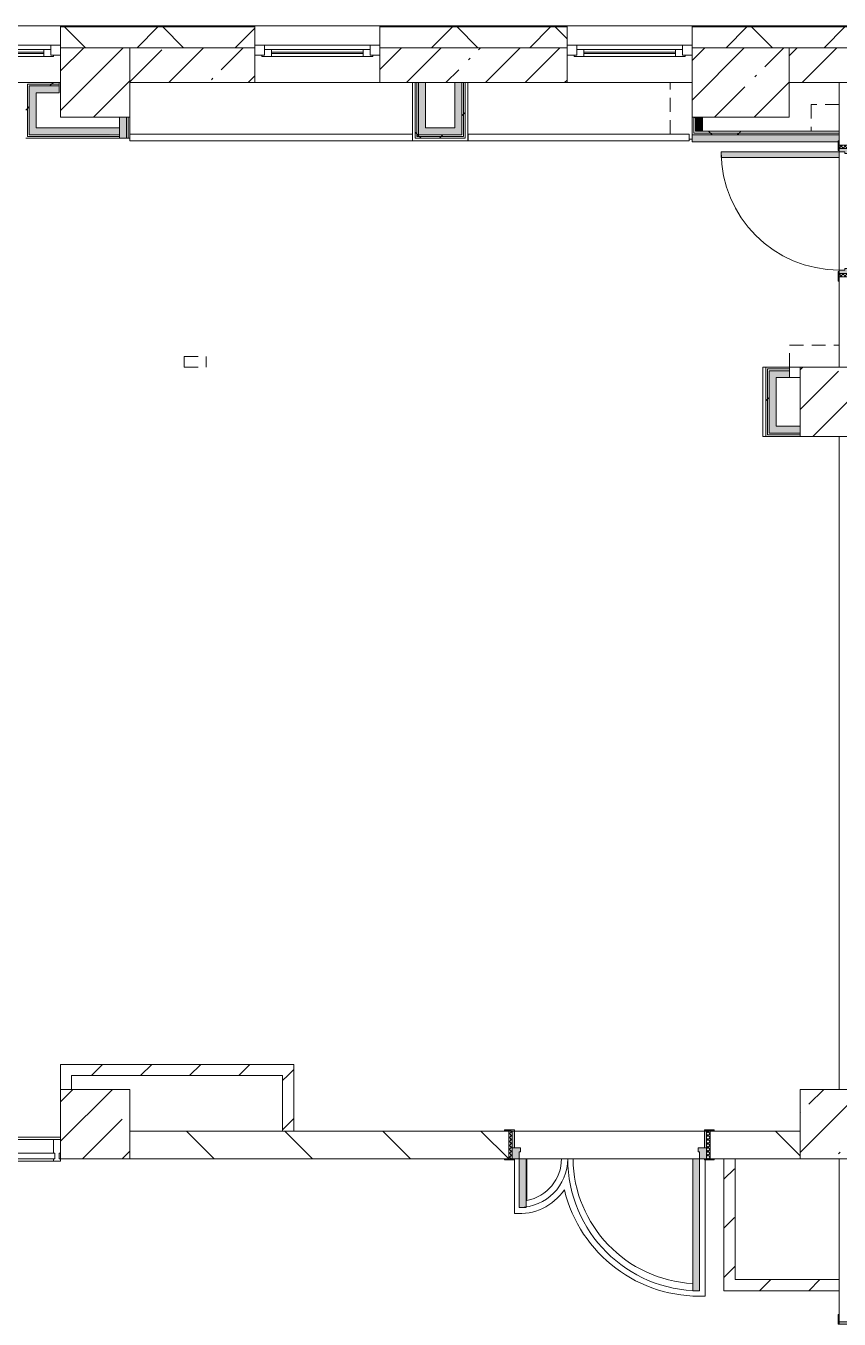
# Model space of a CAD drawing. Header units: millimetres. Extents: x 35092 to 251863, y -8553 to 29549.
# Drawn here: x 240203 to 246063, y 12246 to 21558 of the extents above; entities that cross this region are included whole.
import ezdxf

# ---------------------------------------------------------------- set-up
doc = ezdxf.new("R2010")
doc.units = ezdxf.units.MM
doc.linetypes.add('200_ШТРИХ__ш1_п0_6_', pattern=[160, 100, -60])
for name, color, linetype, lineweight in [('A-DETL-MBND-1', 7, '200_ШТРИХ__ш1_п0_6_', 9), ('A-GLAZ-2', 7, 'Continuous', 5), ('A-GLAZ-CURT-2', 7, 'Continuous', 5), ('A-GLAZ-CWMG-2', 7, 'Continuous', 5), ('A-WALL', 7, 'Continuous', 9), ('A-WALL-2', 7, 'Continuous', 5), ('I-WALL-3', 7, 'Continuous', 5), ('S-COLS-1', 7, 'Continuous', 5)]:
    doc.layers.add(name, color=color, linetype=linetype, lineweight=lineweight)
for name, color, linetype, lineweight, true_color in [('A-DOOR-2', 7, 'Continuous', 5, 0xaaaaaa), ('A-DOOR-3', 7, 'Continuous', 5, 0xe2e2e2), ('A-DOOR-FRAM-3', 7, 'Continuous', 5, 0xe2e2e2), ('A-DOOR-FRAM-4', 7, 'Continuous', 5, 0xaaaaaa), ('A-FLOR-1', 7, 'Continuous', 5, 0xaaaaaa), ('I-WALL-1', 7, 'Continuous', 5, 0xe7e7e7), ('I-WALL-2', 7, 'Continuous', 9, 0xe7e7e7)]:
    doc.layers.add(name, color=color, linetype=linetype, lineweight=lineweight, true_color=true_color)
pattern_1 = [(45, (124853, 0), (-285.1231, 285.1231), []), (45, (125138.1, 0), (-285.1231, 285.1231), [504.031, -100.806, 16.764, -84.042])]
pattern_2 = [(45, (124852.98, 0), (-176.7767, 176.7767), [])]
pattern_3 = [(45, (124853, 0), (-530.33, 530.33), []), (135, (124853, 0), (-530.33, -530.33), [])]

# ---------------------------------------------------------------- blocks, each defined once
blk = doc.blocks.new('110_Дверь_СКБ_2Ст - Д-1_л_Лестничная клетка EIS60 2-32142534-2_2_2_птичка')
at = {"layer": 'A-DOOR-3'}
for points in [[(662.5, 938), (662.5, 1010), (612.5, 1010), (613.3, 110), (662.5, 110), (662.5, 823.5)], [(-587.5, 510), (-637.5, 510), (-637.5, 110), (-587.5, 110), (-587.5, 504.6)], [(712.5, -110), (712.5, 30), (697.5, 30), (697.5, -110)]]:
    blk.add_hatch(color=256, dxfattribs=at).paths.add_polyline_path(points)
h = blk.add_hatch(color=256, dxfattribs=at)
h.paths.add_polyline_path([(712.5, 30), (712.5, 110), (662.5, 110), (662.5, 60), (652.5, 60), (652.5, 30), (697.5, 30)])
h.paths.add_polyline_path([(-627.5, 60), (-637.5, 60), (-637.5, 110), (-687.5, 106.2), (-687.5, 30), (-627.5, 30)])
at = {"layer": 'A-DOOR-FRAM-3'}
for points in [[(-672.5, 112.8), (-672.5, 118), (-742.5, 118), (-742.5, 110), (-672.5, 110)], [(767.5, 118), (697.5, 118), (703.3, 110), (767.5, 110)], [(-672.5, 30), (-687.5, 30), (-687.5, -110), (-672.5, -110), (-672.5, 22.9)], [(-672.5, -110), (-742.5, -110), (-742.5, -118), (-672.5, -118)], [(767.5, -110), (697.5, -110), (697.5, -118), (767.5, -118)]]:
    blk.add_hatch(color=256, dxfattribs=at).paths.add_polyline_path(points)
at = {"layer": 'A-DOOR-2'}
for p, q in [((662.5, 1010), (612.5, 1010)), ((612.5, 1010), (612.5, 110)), ((662.5, 110), (662.5, 1010)), ((-637.5, 510), (-637.5, 110)), ((-587.5, 510), (-637.5, 510)), ((-587.5, 110), (-587.5, 510)), ((-637.5, 110), (-587.5, 110)), ((612.5, 110), (662.5, 110))]:
    blk.add_line(p, q, dxfattribs=at)
for centre, radius, start, end in [((662.5, 110), 900, 90, 180), ((-637.5, 110), 400, 360, 90)]:
    blk.add_arc(centre, radius, start, end, dxfattribs=at)
at = {"layer": 'A-DOOR-FRAM-4'}
for p, q in [((-672.5, 118), (-742.5, 118)), ((-742.5, 118), (-742.5, 110)), ((-742.5, 110), (-672.5, 110)), ((-637.5, 110), (-687.5, 110)), ((-687.5, 110), (-687.5, 30)), ((-672.5, 110), (-672.5, 118)), ((-637.5, 60), (-637.5, 110)), ((662.5, 110), (662.5, 60)), ((712.5, 110), (662.5, 110)), ((767.5, 118), (697.5, 118)), ((697.5, 118), (697.5, 110)), ((697.5, 110), (767.5, 110)), ((712.5, 30), (712.5, 110)), ((767.5, 110), (767.5, 118)), ((-687.5, 30), (-627.5, 30)), ((-672.5, 30), (-687.5, 30)), ((-687.5, 30), (-687.5, -110)), ((-672.5, -110), (-672.5, 30)), ((-627.5, 60), (-637.5, 60)), ((-627.5, 30), (-627.5, 60)), ((662.5, 60), (652.5, 60)), ((652.5, 60), (652.5, 30)), ((652.5, 30), (712.5, 30)), ((712.5, 30), (697.5, 30)), ((697.5, 30), (697.5, -110)), ((712.5, -110), (712.5, 30)), ((-672.5, -110), (-742.5, -110)), ((-742.5, -110), (-742.5, -118)), ((-742.5, -118), (-672.5, -118)), ((-687.5, -110), (-672.5, -110)), ((-672.5, -118), (-672.5, -110)), ((697.5, -110), (712.5, -110)), ((767.5, -110), (697.5, -110)), ((697.5, -110), (697.5, -118)), ((697.5, -118), (767.5, -118)), ((767.5, -118), (767.5, -110))]:
    blk.add_line(p, q, dxfattribs=at)
blk = doc.blocks.new('120_Окно_СКБ_1Ст - 120_Окно_СКБ_1Ст 900х2500_h_ с форточкой-V300-2_2_2_птичка')
at = {"layer": 'A-GLAZ-2'}
for p, q in [((-450, -127), (-450, -57)), ((-450, -57), (-380, -57)), ((450, -57), (-450, -57)), ((-380, -57), (-380, -127)), ((380, -87), (-380, -87)), ((-380, -87), (-380, -127)), ((-330, -137), (-330, -87)), ((330, -137), (330, -87)), ((380, -127), (380, -57)), ((380, -57), (450, -57)), ((380, -127), (380, -87)), ((450, -57), (450, -127)), ((-380, -127), (-450, -127)), ((-450, -127), (-400, -127)), ((-380, -127), (-400, -127)), ((-400, -127), (-400, -137)), ((-400, -137), (400, -137)), ((400, -137), (-400, -137)), ((-330, -107), (330, -107)), ((330, -117), (-330, -117)), ((450, -127), (380, -127)), ((400, -127), (380, -127)), ((400, -127), (449.8, -127)), ((400, -137), (400, -127))]:
    blk.add_line(p, q, dxfattribs=at)
blk = doc.blocks.new('110_Дверь_СКБ_1Ст_Внутренняя1 - Д-8 950x2100h_охрана-V314-2_2_2_птичка')
at = {"layer": 'A-DOOR-2'}
h = blk.add_hatch(dxfattribs=at)
h.set_pattern_fill('FP_102', color=256, style=0, pattern_type=2)
h.set_pattern_definition([(135, (1826.41, 164.685), (-14.14214, -14.14214), []), (225, (1826.41, 164.685), (14.14214, -14.14214), [])])
h.paths.add_polyline_path([(462.5, -32.9), (462.5, -100), (487.5, -100), (487.5, 100), (462.5, 100), (462.5, 84.3)])
at = {"layer": 'A-DOOR-3'}
h = blk.add_hatch(color=256, dxfattribs=at)
h.paths.add_polyline_path([(-437.5, 100), (-437.5, 20), (-402.5, 20), (-402.5, 60), (-412.5, 60), (-412.5, 100), (-422.5, 100)])
h.paths.add_polyline_path([(427.5, 44), (427.5, 20), (462.5, 20), (462.5, 100), (437.5, 100), (437.5, 60), (427.5, 60)])
at = {"layer": 'A-DOOR-FRAM-3'}
for points in [[(397.5, 950), (397.5, 100), (437.5, 100), (437.5, 950)], [(-492.5, 100), (-422.5, 100), (-422.5, 108), (-492.5, 108)], [(447.5, 100), (517.5, 100), (517.5, 108), (447.5, 108)], [(-437.5, -32.9), (-437.5, -100), (-422.5, -100), (-422.5, 20), (-437.5, 20)], [(447.5, -32.9), (447.5, -100), (462.5, -100), (462.5, 20), (447.5, 20)], [(-492.5, -108), (-422.5, -108), (-422.5, -100), (-492.5, -100)], [(447.5, -100), (447.5, -108), (517.5, -108), (517.5, -100), (462.5, -100)]]:
    blk.add_hatch(color=256, dxfattribs=at).paths.add_polyline_path(points)
at = {"layer": 'A-DOOR-FRAM-4'}
h = blk.add_hatch(dxfattribs=at)
h.set_pattern_fill('FP_103', color=256, style=0, pattern_type=2)
h.set_pattern_definition([(45, (-296.384, 164.685), (-14.1421, 14.1421), []), (135, (-296.384, 164.685), (-14.1421, -14.1421), [])])
h.paths.add_polyline_path([(-462.5, -32.9), (-462.5, -100), (-437.5, -100), (-437.5, 100), (-462.5, 100)])
at = {"layer": 'A-DOOR-2'}
for p, q in [((437.5, 950), (397.5, 950)), ((397.5, 950), (397.5, 100)), ((437.5, 100), (437.5, 950)), ((397.5, 100), (437.5, 100))]:
    blk.add_line(p, q, dxfattribs=at)
blk.add_arc((437.5, 100), 850, 90, 180, dxfattribs=at)
at = {"layer": 'A-DOOR-FRAM-4'}
for p, q in [((-422.5, 108), (-492.5, 108)), ((-492.5, 108), (-492.5, 100)), ((-492.5, 100), (-422.5, 100)), ((-437.5, 100), (-462.5, 100)), ((-462.5, 100), (-462.5, -100)), ((-412.5, 100), (-437.5, 100)), ((-437.5, 100), (-437.5, 20)), ((-437.5, -100), (-437.5, 100)), ((-422.5, 100), (-437.5, 100)), ((-437.5, 100), (-437.5, 99)), ((-437.5, 99), (-422.5, 99)), ((-422.5, 100), (-422.5, 108)), ((-422.5, 99), (-422.5, 100)), ((-412.5, 60), (-412.5, 100)), ((437.5, 100), (437.5, 60)), ((462.5, 100), (437.5, 100)), ((517.5, 108), (447.5, 108)), ((447.5, 108), (447.5, 100)), ((462.5, 100), (447.5, 100)), ((447.5, 100), (447.5, 99)), ((447.5, 100), (517.5, 100)), ((447.5, 99), (462.5, 99)), ((462.5, 20), (462.5, 100)), ((487.5, 100), (462.5, 100)), ((462.5, 100), (462.5, -100)), ((462.5, 99), (462.5, 100)), ((487.5, -100), (487.5, 100)), ((517.5, 100), (517.5, 108)), ((-437.5, 20), (-402.5, 20)), ((-422.5, 20), (-437.5, 20)), ((-437.5, 20), (-437.5, -100)), ((-422.5, -100), (-422.5, 20)), ((-402.5, 60), (-412.5, 60)), ((-402.5, 20), (-402.5, 60)), ((437.5, 60), (427.5, 60)), ((427.5, 60), (427.5, 20)), ((427.5, 20), (462.5, 20)), ((462.5, 20), (447.5, 20)), ((447.5, 20), (447.5, -100)), ((462.5, -100), (462.5, 20)), ((-422.5, -100), (-492.5, -100)), ((-492.5, -100), (-492.5, -108)), ((-492.5, -108), (-422.5, -108)), ((-462.5, -100), (-437.5, -100)), ((-437.5, -100), (-422.5, -100)), ((-422.5, -108), (-422.5, -100)), ((447.5, -100), (462.5, -100)), ((517.5, -100), (447.5, -100)), ((447.5, -100), (447.5, -108)), ((447.5, -108), (517.5, -108)), ((462.5, -100), (487.5, -100)), ((517.5, -108), (517.5, -100))]:
    blk.add_line(p, q, dxfattribs=at)
blk = doc.blocks.new('120_Окно_СКБ_2Ст_Фрамуга сверху - 120_Окно_СКБ_2Ст_2300х2500_h_ ДОО-V321-2_2_2_птичка')
at = {"layer": 'A-GLAZ-2'}
for p, q in [((-1150, -127), (-1150, -57)), ((-1150, -57), (-1080, -57)), ((1150, -57), (-1150, -57)), ((-1080, -57), (-1080, -127)), ((-1080, -57), (1080, -57)), ((520, -87), (-1080, -87)), ((-1080, -87), (-1080, -127)), ((-1030, -137), (-1030, -87)), ((470, -137), (470, -87)), ((520, -127), (520, -57)), ((520, -57), (590, -57)), ((520, -127), (520, -87)), ((590, -57), (590, -127)), ((1080, -87), (590, -87)), ((590, -87), (590, -127)), ((640, -137), (640, -87)), ((1030, -137), (1030, -87)), ((1080, -127), (1080, -57)), ((1080, -57), (1150, -57)), ((1080, -127), (1080, -87)), ((1150, -57), (1150, -127)), ((-1080, -127), (-1150, -127)), ((-1150, -127), (-1100, -127)), ((-1080, -127), (-1100, -127)), ((-1100, -127), (-1100, -137)), ((-1100, -137), (540, -137)), ((540, -137), (-1100, -137)), ((-1030, -107), (470, -107)), ((470, -117), (-1030, -117)), ((590, -127), (520, -127)), ((540, -127), (520, -127)), ((540, -127), (570, -127)), ((540, -127), (570, -127)), ((540, -137), (540, -127)), ((590, -127), (570, -127)), ((570, -127), (570, -137)), ((570, -137), (1100, -137)), ((1100, -137), (570, -137)), ((640, -107), (1030, -107)), ((1030, -117), (640, -117)), ((1150, -127), (1080, -127)), ((1100, -127), (1080, -127)), ((1100, -127), (1150, -127)), ((1100, -137), (1100, -127))]:
    blk.add_line(p, q, dxfattribs=at)
blk = doc.blocks.new('120_Окно_СКБ_1Ст - 120_Окно_СКБ_1Ст 900х2500_h_ с форточкой-22877787-2_2_2_птичка')
at = {"layer": 'A-GLAZ-2'}
for p, q in [((-450, -127), (-450, -57)), ((-450, -57), (-380, -57)), ((450, -57), (-450, -57)), ((-380, -57), (-380, -127)), ((380, -87), (-380, -87)), ((-380, -87), (-380, -127)), ((-330, -137), (-330, -87)), ((330, -137), (330, -87)), ((380, -127), (380, -57)), ((380, -57), (450, -57)), ((380, -127), (380, -87)), ((450, -57), (450, -127)), ((-380, -127), (-450, -127)), ((-450, -127), (-400, -127)), ((-380, -127), (-400, -127)), ((-400, -127), (-400, -137)), ((-400, -137), (400, -137)), ((400, -137), (-400, -137)), ((-330, -107), (330, -107)), ((330, -117), (-330, -117)), ((450, -127), (380, -127)), ((400, -127), (380, -127)), ((400, -127), (450, -127)), ((400, -137), (400, -127))]:
    blk.add_line(p, q, dxfattribs=at)
blk = doc.blocks.new('BSC_Колонна _Прямоугольная - 700х500-23282984-2_2_2_птичка')
at = {"layer": 'S-COLS-1'}
h = blk.add_hatch(dxfattribs=at)
h.set_pattern_fill('FP_138', color=256, style=0, pattern_type=2)
h.set_pattern_definition([(45, (-120500, -21150), (-285.1231, 285.1231), []), (45, (-120214.88, -21150), (-285.1231, 285.1231), [504.031, -100.806, 16.764, -84.042])])
h.paths.add_polyline_path([(-72.1, -250), (350, -250), (350, 250), (-350, 250), (-349.8, -250)])
for p, q in [((350, 250), (-350, 250)), ((-350, 250), (-350, -250)), ((350, -250), (350, 250)), ((-350, -250), (350, -250))]:
    blk.add_line(p, q, dxfattribs=at)
blk = doc.blocks.new('BSC_Колонна _Прямоугольная - 500х500-23282985-2_2_2_птичка')
at = {"layer": 'S-COLS-1'}
h = blk.add_hatch(dxfattribs=at)
h.set_pattern_fill('FP_139', color=256, style=0, pattern_type=2)
h.set_pattern_definition([(45, (-115850.45, -21150), (-285.1231, 285.1231), []), (45, (-115565.32, -21150), (-285.1231, 285.1231), [504.031, -100.806, 16.764, -84.042])])
h.paths.add_polyline_path([(-250, -250), (250, -250), (250, 250), (-250, 250), (-250, -120.9)])
for p, q in [((250, 250), (-250, 250)), ((-250, 250), (-250, -250)), ((250, -250), (250, 250)), ((-250, -250), (250, -250))]:
    blk.add_line(p, q, dxfattribs=at)
blk = doc.blocks.new('BSC_Колонна _Прямоугольная - 500х500-22291386-2_2_2_птичка')
at = {"layer": 'S-COLS-1'}
h = blk.add_hatch(dxfattribs=at)
h.set_pattern_fill('FP_155', color=256, style=0, pattern_type=2)
h.set_pattern_definition([(45, (-121180, -13650), (-285.1231, 285.1231), []), (45, (-120894.88, -13650), (-285.1231, 285.1231), [504.031, -100.806, 16.764, -84.042])])
h.paths.add_polyline_path([(127.8, -250), (250, -250), (250, 250), (-250, 250), (-250, -250), (62, -250)])
for p, q in [((250, 250), (-250, 250)), ((-250, 250), (-250, -250)), ((250, -250), (250, 250)), ((-250, -250), (250, -250))]:
    blk.add_line(p, q, dxfattribs=at)
blk = doc.blocks.new('BSC_Колонна _Прямоугольная - 500х500-V349-2_2_2_птичка')
at = {"layer": 'S-COLS-1'}
h = blk.add_hatch(dxfattribs=at)
h.set_pattern_fill('FP_162', color=256, style=0, pattern_type=2)
h.set_pattern_definition([(45, (-121180, -18850), (-285.1231, 285.1231), []), (45, (-120894.88, -18850), (-285.1231, 285.1231), [504.031, -100.806, 16.764, -84.042])])
h.paths.add_polyline_path([(250, -250), (250, 250), (-250, 250), (-250, -250), (230, -250)])
for p, q in [((250, 250), (-250, 250)), ((-250, 250), (-250, -250)), ((250, -250), (250, 250)), ((-250, -250), (250, -250))]:
    blk.add_line(p, q, dxfattribs=at)
blk = doc.blocks.new('110_Дверь_СКБ_2Ст - Д-6_п__ ДОО_Дв_1450x2100h_Дверь из раздевальной в коридор-32371698-2_2_2_птичка')
at = {"layer": 'A-DOOR-2'}
h = blk.add_hatch(dxfattribs=at)
h.set_pattern_fill('FP_168', color=256, style=0, pattern_type=2)
h.set_pattern_definition([(225, (1576.41, -164.685), (-14.14214, 14.14214), []), (135, (1576.41, -164.685), (14.14214, 14.14214), [])])
h.paths.add_polyline_path([(712.5, -100), (737.5, -98.2), (737.5, 100), (712.5, 100), (712.5, -0.2)])
at = {"layer": 'A-DOOR-3'}
h = blk.add_hatch(color=256, dxfattribs=at)
h.paths.add_polyline_path([(-687.5, -100), (-637.5, -100), (-637.5, -50), (-627.5, -50), (-627.5, -20), (-687.5, -20)])
h.paths.add_polyline_path([(712.5, -100), (710.5, -20), (652.5, -20), (652.5, -50), (662.5, -50), (662.5, -100), (702.5, -100)])
for points in [[(-637.5, -450), (-587.5, -450), (-587.5, -100), (-637.5, -100), (-637.5, -256.8)], [(662.5, -1050), (662.5, -100), (612.5, -100), (612.5, -1050)]]:
    blk.add_hatch(color=256, dxfattribs=at).paths.add_polyline_path(points)
at = {"layer": 'A-DOOR-FRAM-3'}
for points in [[(-742.5, 100), (-672.5, 105.7), (-672.5, 108), (-742.5, 108)], [(-672.5, -20), (-672.5, 100), (-687.5, 100), (-687.5, -20)], [(767.5, 100), (767.5, 108), (697.5, 108), (697.5, 100), (737.5, 100)], [(710.5, -20), (712.5, -20), (712.5, 100), (697.5, 100), (702.5, -20)], [(-742.5, -108), (-672.5, -105.2), (-672.5, -100), (-742.5, -100)], [(712.5, -108), (767.5, -107), (767.5, -100), (697.5, -100), (702.5, -108), (711.4, -108)]]:
    blk.add_hatch(color=256, dxfattribs=at).paths.add_polyline_path(points)
at = {"layer": 'A-DOOR-FRAM-4'}
h = blk.add_hatch(dxfattribs=at)
h.set_pattern_fill('FP_169', color=256, style=0, pattern_type=2)
h.set_pattern_definition([(315, (-546.384, -164.685), (-14.1421, -14.1421), []), (225, (-546.384, -164.685), (-14.1421, 14.1421), [])])
h.paths.add_polyline_path([(-712.5, -100), (-687.5, -100), (-687.5, 100), (-712.5, 100)])
at = {"layer": 'A-DOOR-2'}
for p, q in [((-637.5, -100), (-587.5, -100)), ((-637.5, -450), (-637.5, -100)), ((-587.5, -100), (-587.5, -450)), ((612.5, -100), (662.5, -100)), ((612.5, -1050), (612.5, -100)), ((662.5, -100), (662.5, -1050)), ((-587.5, -450), (-637.5, -450)), ((662.5, -1050), (612.5, -1050))]:
    blk.add_line(p, q, dxfattribs=at)
for centre, radius, start, end in [((-637.5, -100), 350, 270, 0), ((662.5, -100), 950, 180, 270)]:
    blk.add_arc(centre, radius, start, end, dxfattribs=at)
at = {"layer": 'A-DOOR-FRAM-4'}
for p, q in [((-742.5, 108), (-672.5, 108)), ((-742.5, 100), (-742.5, 108)), ((-672.5, 100), (-742.5, 100)), ((-712.5, 100), (-687.5, 100)), ((-712.5, -100), (-712.5, 100)), ((-687.5, 100), (-687.5, -100)), ((-687.5, 100), (-672.5, 100)), ((-687.5, -20), (-687.5, 100)), ((-672.5, 108), (-672.5, 100)), ((-672.5, 100), (-672.5, -20)), ((697.5, 100), (697.5, 108)), ((697.5, 108), (767.5, 108)), ((697.5, -20), (697.5, 100)), ((697.5, 100), (712.5, 100)), ((767.5, 100), (697.5, 100)), ((712.5, -100), (712.5, 100)), ((712.5, 100), (737.5, 100)), ((712.5, 100), (712.5, -20)), ((737.5, 100), (737.5, -100)), ((767.5, 108), (767.5, 100)), ((-687.5, -20), (-627.5, -20)), ((-687.5, -100), (-687.5, -20)), ((-672.5, -20), (-687.5, -20)), ((-637.5, -50), (-637.5, -100)), ((-627.5, -50), (-637.5, -50)), ((-627.5, -20), (-627.5, -50)), ((652.5, -20), (712.5, -20)), ((652.5, -50), (652.5, -20)), ((662.5, -50), (652.5, -50)), ((662.5, -100), (662.5, -50)), ((712.5, -20), (697.5, -20)), ((712.5, -20), (712.5, -100)), ((-742.5, -100), (-672.5, -100)), ((-742.5, -108), (-742.5, -100)), ((-672.5, -108), (-742.5, -108)), ((-687.5, -100), (-712.5, -100)), ((-637.5, -100), (-687.5, -100)), ((-672.5, -100), (-672.5, -108)), ((712.5, -100), (662.5, -100)), ((697.5, -108), (697.5, -100)), ((697.5, -100), (767.5, -100)), ((767.5, -108), (697.5, -108)), ((737.5, -100), (712.5, -100)), ((767.5, -100), (767.5, -108))]:
    blk.add_line(p, q, dxfattribs=at)
blk = doc.blocks.new('Системная панель - Стекло - 40мм-32428871-2_2_2_птичка')
at = {"layer": 'A-GLAZ-CURT-2'}
for p, q in [((749.5, 0), (-749.5, 0)), ((-749.5, 0), (-749.5, -40)), ((749.5, -40), (749.5, 0)), ((-749.5, -40), (749.5, -40))]:
    blk.add_line(p, q, dxfattribs=at)
blk = doc.blocks.new('Прямоугольный импост - Импост структурный с накладкой - 160мм Темный-32428319-2_2_2_птичка')
at = {"layer": 'A-GLAZ-CWMG-2'}
for p, q in [((0, 140), (-50, 140)), ((-50, 140), (-50, 40)), ((0, 40), (0, 140)), ((-50, 40), (-40, 40)), ((-40, 0), (-50, 0)), ((-50, 0), (-50, -17)), ((-40, 40), (-40, 0)), ((-10, 0), (-10, 40)), ((-10, 40), (0, 40)), ((0, 0), (-10, 0)), ((0, -17), (0, 0)), ((-50, -17), (0, -17))]:
    blk.add_line(p, q, dxfattribs=at)
blk = doc.blocks.new('Прямоугольный импост - Импост структурный с накладкой - 160мм Темный-32428868-2_2_2_птичка')
at = {"layer": 'A-GLAZ-CWMG-2'}
for p, q in [((114070.5, 13540), (115549.5, 13540)), ((114070.5, 13383), (115549.5, 13383))]:
    blk.add_line(p, q, dxfattribs=at)

msp = doc.modelspace()

# ---------------------------------------------------------------- hatches: boundary and pattern name
at = {"layer": 'A-WALL-2'}
h = msp.add_hatch(dxfattribs=at)
h.set_pattern_fill('FP_91', color=256, style=0, pattern_type=2)
h.set_pattern_definition([(45, (124853, 0), (-353.5534, 353.5534), []), (135, (124853, 0), (-353.5534, -353.5534), [])])
h.paths.add_polyline_path([(235203, 21400), (236103, 21400), (236098, 21550), (234803.4, 21550), (234803.4, 21400)])
h.paths.add_polyline_path([(230639.9, 21400), (231703.4, 21400), (231703.4, 21550), (230403.2, 21550), (230403.2, 21400)])
h.paths.add_polyline_path([(233385.1, 21400), (233903.4, 21400), (233903.4, 21550), (232603.4, 21550), (232603.4, 21400), (233323, 21400)])
h.paths.add_polyline_path([(228103.2, 21400), (228103.2, 21550), (226903, 21550), (226903, 21400), (226979.6, 21400)])
h.paths.add_polyline_path([(225928, 21400), (226003, 21400), (226003, 21550), (221463, 21550), (221463, 21400), (225718, 21400)])
h.paths.add_polyline_path([(218163, 21400), (218163, 21550), (217913, 21550), (217913, 21400)])
h.paths.add_polyline_path([(248941.1, 21400), (250083, 21400), (250083, 21550), (245003.2, 21550), (245003.2, 21400), (247111, 21400)])
h.paths.add_polyline_path([(242753.4, 21400), (244103.2, 21400), (244103.2, 21550), (242753.4, 21550)])
h.paths.add_polyline_path([(240705.5, 21400), (241853.4, 21400), (241853.4, 21550), (240453.4, 21550), (240453.4, 21400)])
h.paths.add_polyline_path([(238153.4, 21400), (238153.4, 21550), (237003, 21550), (237003, 21400), (237960.4, 21400)])
at = {"layer": 'I-WALL-1'}
for points in [[(240443.4, 21075), (240443.4, 21125), (240278.4, 21125), (240278.4, 21075)], [(240878.4, 20749), (240928.4, 20749), (240928.4, 20900), (240878.4, 20900), (240878.4, 20779)], [(245003, 20724), (246055, 20724), (246055, 20730), (246063, 20730), (246058, 20774), (245003, 20774), (245003, 20724.7)], [(245608.6, 18625), (245608.6, 19025), (245558.6, 19025), (245558.6, 18625)], [(245761.8, 18625), (245783, 18625), (245783, 18675), (245608.6, 18675), (245608.6, 18625), (245750.9, 18625)]]:
    msp.add_hatch(color=256, dxfattribs=at).paths.add_polyline_path(points)
at = {"layer": 'I-WALL-2'}
for points in [[(243033.5, 20774), (243083.5, 20774), (243083.5, 21150), (243033.5, 21150), (243033.5, 21002.3)], [(243293.5, 20824), (243343.5, 20824), (243343.5, 21150), (243293.5, 21150), (243293.5, 20825.2)], [(240228.4, 20774), (240278.4, 20778), (240278.4, 21125), (240228.4, 21125), (240228.4, 20778)], [(245078, 20799), (245078, 20900), (245028, 20900), (245028, 20799)], [(240453, 20774), (240878.4, 20779), (240878.4, 20824), (240278.4, 20824), (240278.4, 20774)], [(243083.5, 20774), (243343.5, 20775.1), (243343.5, 20824), (243083.5, 20824)], [(245608.6, 19025), (245705, 19025), (245705, 19075), (245558.6, 19075), (245558.6, 19025)]]:
    msp.add_hatch(color=256, dxfattribs=at).paths.add_polyline_path(points)
at = {"layer": 'I-WALL-3'}
h = msp.add_hatch(dxfattribs=at)
h.set_pattern_fill('FP_99', color=256, style=0, pattern_type=2)
h.set_pattern_definition(pattern_1)
h.paths.add_polyline_path([(246063, 21150), (246063, 21400), (245703, 21400), (245703, 21150), (245861, 21150)])
h.paths.add_polyline_path([(225718, 21150), (226003, 21150), (226003, 21400), (225653, 21400), (225653, 21150)])
h.paths.add_polyline_path([(226903, 21150), (228103.2, 21150), (228103.2, 21400), (226903, 21400)])
h.paths.add_polyline_path([(244103.2, 21150), (244103.2, 21400), (242753.4, 21400), (242753.4, 21150), (243450.7, 21150)])
h.paths.add_polyline_path([(231703.4, 21150), (231703.4, 21400), (230903, 21400), (230903, 21150)])
h.paths.add_polyline_path([(232603.4, 21150), (233903.4, 21150), (233903.4, 21400), (232603.4, 21400)])
h.paths.add_polyline_path([(241853.4, 21150), (241853.4, 21400), (240953.4, 21400), (240953.4, 21150), (241620.6, 21150)])
h.paths.add_polyline_path([(238153.4, 21150), (238153.4, 21400), (237003, 21400), (237003, 21150), (237960.4, 21150)])
h.paths.add_polyline_path([(235903, 21150), (236103, 21150), (236103, 21400), (235903, 21400), (235903, 21275)])
h.paths.add_polyline_path([(234803.4, 21150), (235203, 21151.7), (235203, 21400), (234803.4, 21400)])
h = msp.add_hatch(dxfattribs=at)
h.set_pattern_fill('FP_167', color=256, style=0, pattern_type=2)
h.set_pattern_definition(pattern_3)
h.paths.add_polyline_path([(240203.4, 20749), (240215.9, 20749), (240215.5, 21150), (240203.4, 21150), (240203.4, 20778)])
h = msp.add_hatch(dxfattribs=at)
h.set_pattern_fill('FP_167', color=256, style=0, pattern_type=2)
h.set_pattern_definition(pattern_3)
h.paths.add_polyline_path([(240383.4, 21137.5), (240443.4, 21137.5), (240443.4, 21150), (240215.9, 21150), (240215.9, 21137.5), (240278.4, 21137.5)])
h = msp.add_hatch(dxfattribs=at)
h.set_pattern_fill('FP_167', color=256, style=0, pattern_type=2)
h.set_pattern_definition(pattern_3)
h.paths.add_polyline_path([(243008.5, 20749), (243021, 20749), (243021, 21150), (243008.5, 21150), (243008.5, 20824)])
h = msp.add_hatch(dxfattribs=at)
h.set_pattern_fill('FP_167', color=256, style=0, pattern_type=2)
h.set_pattern_definition(pattern_3)
h.paths.add_polyline_path([(243021, 20761.5), (243033.5, 20761.5), (243033.5, 21150), (243021, 21150), (243021, 20824)])
h = msp.add_hatch(dxfattribs=at)
h.set_pattern_fill('FP_167', color=256, style=0, pattern_type=2)
h.set_pattern_definition(pattern_3)
h.paths.add_polyline_path([(243354.1, 20774), (243356, 20774), (243356, 21150), (243343.5, 21150), (243344.6, 20774)])
h = msp.add_hatch(dxfattribs=at)
h.set_pattern_fill('FP_167', color=256, style=0, pattern_type=2)
h.set_pattern_definition(pattern_3)
h.paths.add_polyline_path([(243356, 20761.5), (243368.5, 20761.5), (243368.5, 21150), (243356, 21150), (243356, 20762.6)])
h = msp.add_hatch(dxfattribs=at)
h.set_pattern_fill('FP_167', color=256, style=0, pattern_type=2)
h.set_pattern_definition(pattern_3)
h.paths.add_polyline_path([(240215.9, 20761.5), (240228.4, 20761.5), (240228.4, 21137.5), (240215.9, 21137.5), (240215.9, 20778)])
h = msp.add_hatch(dxfattribs=at)
h.set_pattern_fill('FP_167', color=256, style=0, pattern_type=2)
h.set_pattern_definition(pattern_3)
h.paths.add_polyline_path([(240313.4, 21125), (240443.4, 21125), (240443.4, 21137.5), (240228.4, 21137.5), (240228.4, 21125), (240278.4, 21125)])
h = msp.add_hatch(dxfattribs=at)
h.set_pattern_fill('FP_167', color=256, style=0, pattern_type=2)
h.set_pattern_definition(pattern_3)
h.paths.add_polyline_path([(240940.9, 20749), (240940.9, 20900), (240928.4, 20900), (240928.4, 20749)])
h = msp.add_hatch(dxfattribs=at)
h.set_pattern_fill('FP_167', color=256, style=0, pattern_type=2)
h.set_pattern_definition(pattern_3)
h.paths.add_polyline_path([(245015.5, 20799), (245028, 20799), (245028, 20900), (245015.5, 20900)])
h = msp.add_hatch(dxfattribs=at)
h.set_pattern_fill('FP_167', color=256, style=0, pattern_type=2)
h.set_pattern_definition(pattern_3)
h.paths.add_polyline_path([(243033.5, 20761.5), (243356, 20762.6), (243356, 20774), (243033.5, 20774), (243033.5, 20762.1)])
h = msp.add_hatch(dxfattribs=at)
h.set_pattern_fill('FP_167', color=256, style=0, pattern_type=2)
h.set_pattern_definition(pattern_3)
h.paths.add_polyline_path([(246058, 20774), (246063, 20774), (246063, 20786.5), (245003, 20786.5), (245003.2, 20774), (245861, 20774)])
h = msp.add_hatch(dxfattribs=at)
h.set_pattern_fill('FP_167', color=256, style=0, pattern_type=2)
h.set_pattern_definition(pattern_3)
h.paths.add_polyline_path([(246055.3, 20786.5), (246063, 20786.5), (246063, 20799), (245015.5, 20799), (245015.5, 20786.5), (245861, 20786.5)])
h = msp.add_hatch(dxfattribs=at)
h.set_pattern_fill('FP_167', color=256, style=0, pattern_type=2)
h.set_pattern_definition(pattern_3)
h.paths.add_polyline_path([(243368.5, 20749), (243368.5, 20761.5), (243021, 20758.4), (243021, 20749), (243363.7, 20749)])
h = msp.add_hatch(dxfattribs=at)
h.set_pattern_fill('FP_167', color=256, style=0, pattern_type=2)
h.set_pattern_definition(pattern_3)
h.paths.add_polyline_path([(245533.6, 18600), (245546.1, 18600), (245546.1, 19087.5), (245533.6, 19087.5), (245533.6, 18662.2)])
h = msp.add_hatch(dxfattribs=at)
h.set_pattern_fill('FP_167', color=256, style=0, pattern_type=2)
h.set_pattern_definition(pattern_3)
h.paths.add_polyline_path([(245546.1, 18612.5), (245558.6, 18612.5), (245558.6, 19075), (245546.1, 19073.9), (245546.1, 18662.2)])
h = msp.add_hatch(dxfattribs=at)
h.set_pattern_fill('FP_101', color=256, style=0, pattern_type=2)
h.set_pattern_definition(pattern_2)
h.paths.add_polyline_path([(242073.6, 14000), (242133.4, 14000), (242133.4, 14080), (240533, 14080), (240533, 14000), (242053.4, 14000)])
h = msp.add_hatch(dxfattribs=at)
h.set_pattern_fill('FP_101', color=256, style=0, pattern_type=2)
h.set_pattern_definition(pattern_2)
h.paths.add_polyline_path([(242053.4, 13600), (242133.4, 13600), (242133.4, 14000), (242053.4, 14000), (242053.4, 13610.3)])
h = msp.add_hatch(dxfattribs=at)
h.set_pattern_fill('FP_100', color=256, style=0, pattern_type=2)
h.set_pattern_definition([(135, (124853, 0), (-353.5534, -353.5534), [])])
h.paths.add_polyline_path([(245313, 13400), (245783, 13400), (245783, 13600), (245133, 13600), (245133, 13400), (245307.5, 13400)])
h.paths.add_polyline_path([(243450.7, 13400), (243683, 13400), (243683, 13600), (240953.4, 13600), (240953.4, 13400), (242133.4, 13400)])
h = msp.add_hatch(dxfattribs=at)
h.set_pattern_fill('FP_101', color=256, style=0, pattern_type=2)
h.set_pattern_definition(pattern_2)
h.paths.add_polyline_path([(245280.8, 12450), (245313, 12450), (245307.5, 13400), (245233, 13400), (245233, 12450)])
h = msp.add_hatch(dxfattribs=at)
h.set_pattern_fill('FP_101', color=256, style=0, pattern_type=2)
h.set_pattern_definition(pattern_2)
h.paths.add_polyline_path([(246063, 12450), (246063, 12530), (245313, 12530), (245313, 12450)])
at = {"layer": 'S-COLS-1'}
h = msp.add_hatch(dxfattribs=at)
h.set_pattern_fill('FP_99', color=256, style=0, pattern_type=2)
h.set_pattern_definition(pattern_1)
h.paths.add_polyline_path([(240453, 13400), (240953, 13400), (240953, 13900), (240453, 13900), (240453, 13593.1)])

# ---------------------------------------------------------------- linework, layer by layer
at = {"layer": 'A-DETL-MBND-1'}
for p, q in [((244845, 20779), (244845, 21150)), ((246063, 20992), (245861, 20992)), ((245861, 20992), (245861, 20799)), ((244983.2, 20742), (245003, 20742)), ((245705, 19100), (245705, 19258)), ((245705, 19258), (246063, 19258)), ((241345, 19100), (241345, 19177.5)), ((241345, 19177.5), (241503, 19177.5)), ((241345, 19100), (241503, 19100)), ((241503, 19177.5), (241503, 19100)), ((245705, 19025), (245783, 19025))]:
    msp.add_line(p, q, dxfattribs=at)
at = {"layer": 'A-FLOR-1'}
for p, q in [((242988.5, 20779), (242988.5, 21150)), ((243388.5, 21150), (243388.5, 20730)), ((243388.5, 20730), (242988.5, 20730)), ((246063, 19800), (246063, 20610)), ((246063, 20610), (246063, 19800)), ((245513.6, 18600), (245513.6, 19100)), ((245513.6, 19100), (245533.6, 19100)), ((245705, 19100), (245783, 19100)), ((245533.6, 18600), (245513.6, 18600)), ((237393, 13557), (240453, 13557)), ((243723.9, 13400), (243723.9, 13006.4)), ((243813.9, 13400), (243808, 13400)), ((245008, 13400), (243813.9, 13400)), ((243813.9, 13100.3), (243813.9, 13400)), ((245098, 12411.9), (245098, 13392))]:
    msp.add_line(p, q, dxfattribs=at)
for centre, radius, start, end in [((243757.5, 13400), 305, 280.66451, 0), ((245055.5, 13411), 910, 180.6926, 267.00995), ((243757.5, 13400), 395, 265.12655, 325.57769), ((245055.5, 13411), 1000, 193.54971, 272.43764)]:
    msp.add_arc(centre, radius, start, end, dxfattribs=at)
at = {"layer": 'A-WALL'}
for p, q in [((241853.4, 21553), (240453.4, 21553)), ((241853.4, 21550), (240453.4, 21550)), ((244103.2, 21553), (242753.4, 21553)), ((244103.2, 21550), (242753.4, 21550)), ((250086, 21553), (245003.2, 21553)), ((250083, 21550), (245003.2, 21550)), ((241853.4, 21400), (240953.4, 21400)), ((244103.2, 21400), (242753.4, 21400)), ((246063, 21400), (245703, 21400)), ((240278.4, 21150), (240215.9, 21150)), ((243083.5, 21150), (243008.5, 21150)), ((243021, 20761.5), (243021, 21150)), ((243033.5, 20774), (243033.5, 21150)), ((243368.5, 21150), (243293.5, 21150)), ((243343.5, 21150), (243343.5, 20774)), ((243356, 21150), (243356, 20761.5)), ((246263, 21150), (246063, 21150)), ((240215.9, 20761.5), (240215.9, 21137.5)), ((240443.4, 21137.5), (240215.9, 21137.5)), ((240228.4, 20774), (240228.4, 21125)), ((240443.4, 21125), (240228.4, 21125)), ((240928.4, 20749), (240928.4, 20900)), ((240940.9, 20749), (240940.9, 20900)), ((245015.5, 20786.5), (245015.5, 20900)), ((245028, 20799), (245028, 20900)), ((240878.4, 20774), (240228.4, 20774)), ((243343.5, 20774), (243033.5, 20774)), ((246063, 20774), (245003, 20774)), ((246063, 20786.5), (245015.5, 20786.5)), ((245028, 20799), (245078, 20799)), ((240878.4, 20761.5), (240215.9, 20761.5)), ((243356, 20761.5), (243021, 20761.5)), ((245546.1, 19087.5), (245546.1, 18612.5)), ((245546.1, 19087.5), (245705, 19087.5)), ((245558.6, 19075), (245558.6, 18625)), ((245558.6, 19075), (245705, 19075)), ((245558.6, 18625), (245783, 18625)), ((245546.1, 18612.5), (245783, 18612.5)), ((242053.4, 13600), (242133.4, 13600)), ((245313, 13400), (245233, 13400)), ((246063, 12450), (246063, 12530))]:
    msp.add_line(p, q, dxfattribs=at)
at = {"layer": 'A-WALL-2'}
for p, q in [((241853.4, 21558), (231703.4, 21558)), ((240453.4, 21558), (240453.4, 21400)), ((241853.4, 21400), (241853.4, 21558)), ((250091, 21558), (241853.4, 21558)), ((242753.4, 21558), (242753.4, 21400)), ((244103.2, 21400), (244103.2, 21558)), ((245003.2, 21558), (245003.2, 21400)), ((246063, 21400), (249933, 21400))]:
    msp.add_line(p, q, dxfattribs=at)
at = {"layer": 'I-WALL-3'}
for p, q in [((241853.4, 21150), (241853.4, 21400)), ((242753.4, 21400), (242753.4, 21150)), ((244103.2, 21150), (244103.2, 21400)), ((235903, 21150), (240453.4, 21150)), ((240443.4, 21075), (240443.4, 21150)), ((243008.5, 21150), (240953.4, 21150)), ((243008.5, 21150), (243008.5, 20749)), ((243083.5, 21150), (243293.5, 21150)), ((243083.5, 20824), (243083.5, 21150)), ((243293.5, 21150), (243293.5, 20824)), ((245003, 21150), (243368.5, 21150)), ((243368.5, 20749), (243368.5, 21150)), ((245703, 21150), (246063, 21150)), ((246063, 21150), (246063, 20730)), ((240278.4, 20824), (240278.4, 21075)), ((240278.4, 21075), (240443.4, 21075)), ((240878.4, 20900), (240878.4, 20749)), ((240953.4, 20729), (240953.4, 20900)), ((245003, 20900), (245003, 20724)), ((245078, 20799), (245078, 20900)), ((240878.4, 20824), (240278.4, 20824)), ((240953.4, 20779), (242988.5, 20779)), ((242988.5, 20729), (242988.5, 20779)), ((243293.5, 20824), (243083.5, 20824)), ((243389.5, 20779), (244983.2, 20779)), ((243389.5, 20779), (243389.5, 20729)), ((244983.2, 20729), (244983.2, 20779)), ((246063, 20799), (245078, 20799)), ((246063, 20730), (246063, 20799)), ((240203.4, 20749), (240953.4, 20749)), ((242988.5, 20729), (240953.4, 20729)), ((243008.5, 20749), (243368.5, 20749)), ((244983.2, 20729), (243389.5, 20729)), ((245003, 20724), (246055, 20724)), ((246063, 19800), (246063, 20610)), ((246063, 19720), (246063, 19100)), ((245533.6, 19100), (245533.6, 18600)), ((245705, 19100), (245533.6, 19100)), ((245705, 19025), (245705, 19100)), ((245608.6, 18675), (245608.6, 19025)), ((245608.6, 19025), (245705, 19025)), ((245783, 18675), (245608.6, 18675)), ((245533.6, 18600), (245783, 18600)), ((246063, 18600), (246063, 13900)), ((240453, 14080), (240453, 13900)), ((242133.4, 14080), (240453, 14080)), ((242133.4, 13600), (242133.4, 14080)), ((240533, 13900), (240533, 14000)), ((240533, 14000), (242053.4, 14000)), ((242053.4, 14000), (242053.4, 13600)), ((240453, 13900), (240533, 13900)), ((242053.4, 13600), (240953.4, 13600)), ((240953.4, 13600), (240953.4, 13400)), ((243653, 13600), (242133.4, 13600)), ((243723, 13600), (245093, 13600)), ((245783, 13600), (245163, 13600)), ((240953.4, 13400), (243653, 13400)), ((245163, 13400), (245233, 13400)), ((245233, 13400), (245233, 12450)), ((245313, 13400), (245783, 13400)), ((245313, 12530), (245313, 13400)), ((246063, 13400), (246063, 12530)), ((246063, 12530), (245313, 12530)), ((245233, 12450), (246063, 12450)), ((246063, 12450), (246063, 12280))]:
    msp.add_line(p, q, dxfattribs=at)
at = {"layer": 'S-COLS-1'}
for p, q in [((240953, 13900), (240453, 13900)), ((240453, 13900), (240453, 13400)), ((240953, 13400), (240953, 13900)), ((240453, 13400), (240953, 13400))]:
    msp.add_line(p, q, dxfattribs=at)

# ---------------------------------------------------------------- block references
at = {"layer": 'A-DOOR-2'}
for name, p, rotation in [('110_Дверь_СКБ_1Ст_Внутренняя1 - Д-8 950x2100h_охрана-V314-2_2_2_птичка', (246163, 20212.5), 89.99999999999991), ('110_Дверь_СКБ_2Ст - Д-1_л_Лестничная клетка EIS60 2-32142534-2_2_2_птичка', (246173, 11537.5), 269.9999999999999)]:
    msp.add_blockref(name, p, dxfattribs=dict(at, rotation=rotation))
msp.add_blockref('110_Дверь_СКБ_2Ст - Д-6_п__ ДОО_Дв_1450x2100h_Дверь из раздевальной в коридор-32371698-2_2_2_птичка', (244395.5, 13500), dxfattribs=at)
at = {"layer": 'A-GLAZ-2'}
for name, p in [('120_Окно_СКБ_2Ст_Фрамуга сверху - 120_Окно_СКБ_2Ст_2300х2500_h_ ДОО-V321-2_2_2_птичка', (239303.4, 21475)), ('120_Окно_СКБ_1Ст - 120_Окно_СКБ_1Ст 900х2500_h_ с форточкой-22877787-2_2_2_птичка', (242303.4, 21475)), ('120_Окно_СКБ_1Ст - 120_Окно_СКБ_1Ст 900х2500_h_ с форточкой-V300-2_2_2_птичка', (244553.2, 21475))]:
    msp.add_blockref(name, p, dxfattribs=at)
at = {"layer": 'A-GLAZ-CURT-2', "rotation": 180}
msp.add_blockref('Системная панель - Стекло - 40мм-32428871-2_2_2_птичка', (239663, 13400), dxfattribs=at)
at = {"layer": 'A-GLAZ-CWMG-2'}
for name, p in [('Прямоугольный импост - Импост структурный с накладкой - 160мм Темный-32428868-2_2_2_птичка', (124853, 0)), ('Прямоугольный импост - Импост структурный с накладкой - 160мм Темный-32428319-2_2_2_птичка', (240452.5, 13400))]:
    msp.add_blockref(name, p, dxfattribs=at)
at = {"layer": 'S-COLS-1'}
for name, p in [('BSC_Колонна _Прямоугольная - 500х500-23282985-2_2_2_птичка', (240703.4, 21150)), ('BSC_Колонна _Прямоугольная - 700х500-23282984-2_2_2_птичка', (245353, 21150)), ('BSC_Колонна _Прямоугольная - 500х500-V349-2_2_2_птичка', (246033, 18850)), ('BSC_Колонна _Прямоугольная - 500х500-22291386-2_2_2_птичка', (246033, 13650))]:
    msp.add_blockref(name, p, dxfattribs=at)

doc.saveas('drawing.dxf')
